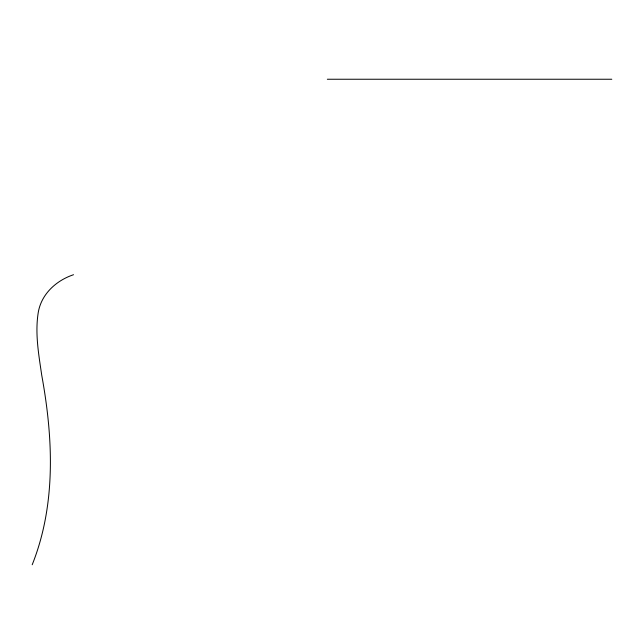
<?xml version="1.0" encoding="UTF-8"?>
<svg xmlns="http://www.w3.org/2000/svg" width="644" height="644" viewBox="0 0 644 644"><rect width="100%" height="100%" fill="white"/><g stroke="black" fill="none" stroke-linecap="round" stroke-linejoin="round"><path stroke-width="0.97" d="M32.2 564.756C56.261 504.405 53.17 437.92 41.723 375.178C38.696 354.313 34.824 333.045 38.334 311.994C41.619 293.728 56.471 280.422 73.529 274.722M327.337 79.244L611.8 79.244"/></g></svg>
